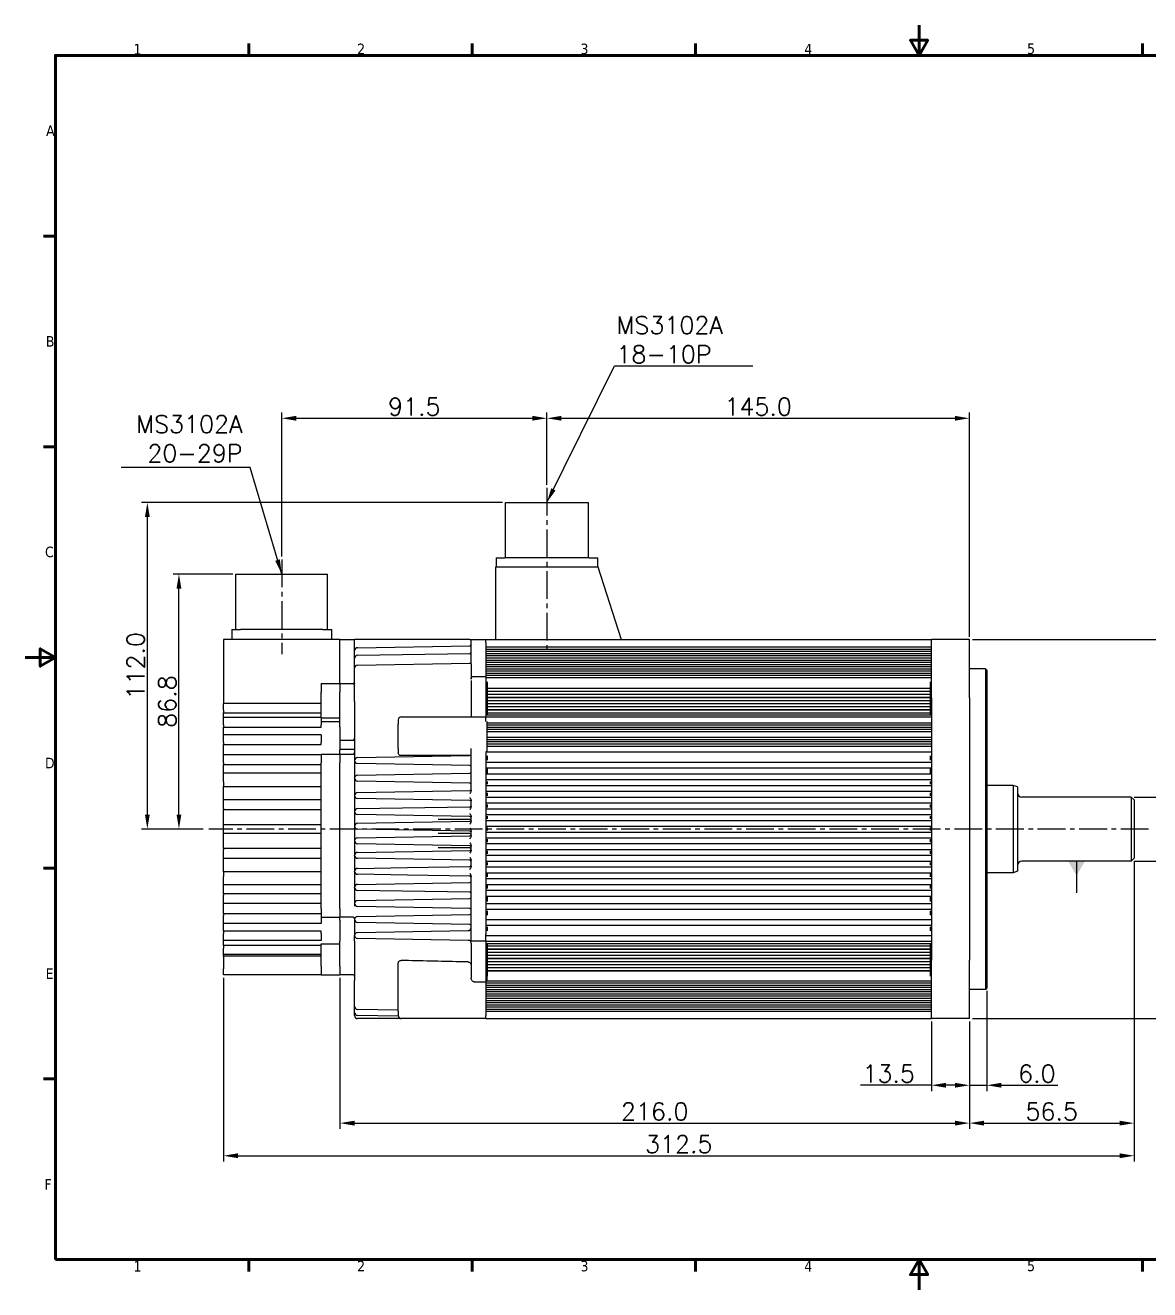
# Model space of a CAD drawing. Header units: millimetres. Extents: x -16 to 1365, y -96 to 425.
# Drawn here: x -16.4 to 369.4, y -8.6 to 425.2 of the extents above; entities that cross this region are included whole.
import ezdxf

# ---------------------------------------------------------------- set-up
doc = ezdxf.new("R2010")
doc.units = ezdxf.units.MM
doc.header["$LTSCALE"] = 0.5
doc.linetypes.add('CENTER2', pattern=[28.575, 19.05, -3.175, 3.175, -3.175])
doc.layers.add('경계(ISO)', color=7, linetype='Continuous', lineweight=70)
for name, color, linetype in [('문자', 2, 'Continuous'), ('외형선', 3, 'Continuous'), ('중심선', 1, 'CENTER2')]:
    doc.layers.add(name, color=color, linetype=linetype)
doc.styles.get("Standard").update_dxf_attribs({"font": 'romans.shx', "bigfont": 'whgtxt.shx'})
doc.styles.add('주 텍스트 (ISO)', font='')
doc.styles.get('주 텍스트 (ISO)').set_extended_font_data('Tahoma')
doc.dimstyles.get("Standard").update_dxf_attribs({"dimtxt": 0.18, "dimasz": 0.18, "dimexe": 0.18, "dimexo": 0.0625, "dimgap": 0.09, "dimtad": 0, "dimtih": 1, "dimtoh": 1, "dimdec": 4, "dimzin": 0, "dimdsep": 46, "dimtxsty": 'Standard', "dimcen": 0.09, "dimadec": 0, "dimazin": 0, "dimtfac": 1, "dimtdec": 4, "dimtofl": 0, "dimtmove": 0, "dimatfit": 3, "dimfxl": 1, "dimtolj": 1, "dimtzin": 0, "dimarcsym": 0})

# ---------------------------------------------------------------- blocks, each defined once
blk = doc.blocks.new('*D21')
at = {"color": 7, "lineweight": -2}
for p, q in [((54.82, 236.93), (34.3, 236.93)), ((36.3, 154.43), (36.3, 231.93)), ((44.57, 149.43), (34.3, 149.43))]:
    blk.add_line(p, q, dxfattribs=at)
at = {"color": 7}
for points in [[(35.47, 231.93), (37.13, 231.93), (36.3, 236.93)], [(35.47, 154.43), (37.13, 154.43), (36.3, 149.43)]]:
    blk.add_solid(points, dxfattribs=at)
at = {"layer": 'Defpoints', "color": 0}
for p in [(36.3, 236.93), (55.82, 236.93), (45.57, 149.43)]:
    blk.add_point(p, dxfattribs=at)
at = {"color": 7, "insert": (32.3, 193.18), "char_height": 6, "attachment_point": 5, "rotation": 90}
blk.add_mtext('\\A1;86.8', dxfattribs=at)
blk = doc.blocks.new('*D22')
at = {"color": 7, "lineweight": -2}
for p, q in [((147.32, 261.48), (23.46, 261.48)), ((25.46, 154.43), (25.46, 256.48)), ((44.57, 149.43), (23.46, 149.43))]:
    blk.add_line(p, q, dxfattribs=at)
at = {"color": 7}
for points in [[(24.63, 256.48), (26.29, 256.48), (25.46, 261.48)], [(24.63, 154.43), (26.29, 154.43), (25.46, 149.43)]]:
    blk.add_solid(points, dxfattribs=at)
at = {"layer": 'Defpoints', "color": 0}
for p in [(25.46, 261.48), (148.32, 261.48), (45.57, 149.43)]:
    blk.add_point(p, dxfattribs=at)
at = {"color": 7, "insert": (21.46, 205.45), "char_height": 6, "attachment_point": 5, "rotation": 90}
blk.add_mtext('\\A1;112.0', dxfattribs=at)
blk = doc.blocks.new('*D23')
at = {"layer": 'Defpoints', "color": 0}
for p in [(162.57, 290.36), (162.57, 266.48), (71.57, 241.93)]:
    blk.add_point(p, dxfattribs=at)
at = {"layer": '외형선', "color": 7, "lineweight": -2}
for p, q in [((71.57, 242.93), (71.57, 292.36)), ((162.57, 267.48), (162.57, 292.36)), ((76.57, 290.36), (157.57, 290.36))]:
    blk.add_line(p, q, dxfattribs=at)
at = {"layer": '외형선', "color": 7}
for points in [[(76.57, 291.19), (76.57, 289.53), (71.57, 290.36)], [(157.57, 291.19), (157.57, 289.53), (162.57, 290.36)]]:
    blk.add_solid(points, dxfattribs=at)
at = {"layer": '외형선', "color": 7, "insert": (117.07, 294.36), "char_height": 6, "attachment_point": 5}
blk.add_mtext('\\A1;91.5', dxfattribs=at)
blk = doc.blocks.new('*D24')
at = {"layer": 'Defpoints', "color": 0}
for p in [(307.57, 290.36), (162.57, 266.48), (307.57, 214.43)]:
    blk.add_point(p, dxfattribs=at)
at = {"layer": '외형선', "color": 7, "lineweight": -2}
for p, q in [((162.57, 267.48), (162.57, 292.36)), ((307.57, 215.43), (307.57, 292.36)), ((167.57, 290.36), (302.57, 290.36))]:
    blk.add_line(p, q, dxfattribs=at)
at = {"layer": '외형선', "color": 7}
for points in [[(167.57, 291.19), (167.57, 289.53), (162.57, 290.36)], [(302.57, 291.19), (302.57, 289.53), (307.57, 290.36)]]:
    blk.add_solid(points, dxfattribs=at)
at = {"layer": '외형선', "color": 7, "insert": (235.07, 294.36), "char_height": 6, "attachment_point": 5}
blk.add_mtext('\\A1;145.0', dxfattribs=at)
blk = doc.blocks.new('*D31')
at = {"layer": 'Defpoints', "color": 0}
for p in [(294.57, 84.43), (307.57, 84.43), (307.57, 61.55)]:
    blk.add_point(p, dxfattribs=at)
at = {"layer": '외형선', "color": 7, "lineweight": -2}
for p, q in [((294.57, 83.43), (294.57, 59.55)), ((307.57, 83.43), (307.57, 59.55)), ((294.57, 61.55), (270.14, 61.55)), ((302.57, 61.55), (299.57, 61.55))]:
    blk.add_line(p, q, dxfattribs=at)
at = {"layer": '외형선', "color": 7}
for points in [[(299.57, 62.39), (299.57, 60.72), (294.57, 61.55)], [(302.57, 62.39), (302.57, 60.72), (307.57, 61.55)]]:
    blk.add_solid(points, dxfattribs=at)
at = {"layer": '외형선', "color": 7, "insert": (279.86, 65.55), "char_height": 6, "attachment_point": 5}
blk.add_mtext('\\A1;13.5', dxfattribs=at)
blk = doc.blocks.new('*D32')
at = {"layer": 'Defpoints', "color": 0}
for p in [(313.57, 94.93), (307.57, 84.43), (307.57, 61.55)]:
    blk.add_point(p, dxfattribs=at)
at = {"layer": '외형선', "color": 7, "lineweight": -2}
for p, q in [((313.57, 93.93), (313.57, 59.55)), ((307.57, 83.43), (307.57, 59.55)), ((302.57, 61.55), (297.57, 61.55)), ((307.57, 61.55), (313.57, 61.55)), ((318.57, 61.55), (337.86, 61.55))]:
    blk.add_line(p, q, dxfattribs=at)
at = {"layer": '외형선', "color": 7}
for points in [[(302.57, 62.39), (302.57, 60.72), (307.57, 61.55)], [(318.57, 62.39), (318.57, 60.72), (313.57, 61.55)]]:
    blk.add_solid(points, dxfattribs=at)
at = {"layer": '외형선', "color": 7, "insert": (330.72, 65.55), "char_height": 6, "attachment_point": 5}
blk.add_mtext('\\A1;6.0', dxfattribs=at)
blk = doc.blocks.new('*D33')
at = {"layer": 'Defpoints', "color": 0}
for p in [(364.07, 139.43), (307.57, 84.43), (364.07, 48.56)]:
    blk.add_point(p, dxfattribs=at)
at = {"layer": '외형선', "color": 7, "lineweight": -2}
for p, q in [((364.07, 138.43), (364.07, 46.56)), ((307.57, 83.43), (307.57, 46.56)), ((312.57, 48.56), (359.07, 48.56))]:
    blk.add_line(p, q, dxfattribs=at)
at = {"layer": '외형선', "color": 7}
for points in [[(312.57, 49.39), (312.57, 47.72), (307.57, 48.56)], [(359.07, 49.39), (359.07, 47.72), (364.07, 48.56)]]:
    blk.add_solid(points, dxfattribs=at)
at = {"layer": '외형선', "color": 7, "insert": (335.82, 52.56), "char_height": 6, "attachment_point": 5}
blk.add_mtext('\\A1;56.5', dxfattribs=at)
blk = doc.blocks.new('*D34')
at = {"layer": 'Defpoints', "color": 0}
for p in [(363.07, 160.43), (383.23, 160.43), (363.07, 138.43)]:
    blk.add_point(p, dxfattribs=at)
at = {"layer": '외형선', "color": 7, "lineweight": -2}
for p, q in [((364.07, 160.43), (385.23, 160.43)), ((383.23, 155.43), (383.23, 143.43)), ((364.07, 138.43), (385.23, 138.43)), ((383.23, 138.43), (383.23, 89.06))]:
    blk.add_line(p, q, dxfattribs=at)
at = {"layer": '외형선', "color": 7}
for points in [[(382.4, 155.43), (384.07, 155.43), (383.23, 160.43)], [(382.4, 143.43), (384.07, 143.43), (383.23, 138.43)]]:
    blk.add_solid(points, dxfattribs=at)
at = {"layer": '외형선', "color": 7, "insert": (377.33, 111.24), "char_height": 6, "attachment_point": 5, "rotation": 90}
blk.add_mtext('\\A1;%%C22.0{\\H0.7x;\\S 0^ -0.02;}', dxfattribs=at)
blk = doc.blocks.new('*D35')
at = {"layer": 'Defpoints', "color": 0}
for p in [(307.57, 214.43), (395.85, 214.43), (307.57, 84.43)]:
    blk.add_point(p, dxfattribs=at)
at = {"layer": '외형선', "color": 7, "lineweight": -2}
for p, q in [((308.57, 214.43), (397.85, 214.43)), ((395.85, 89.43), (395.85, 209.43)), ((308.57, 84.43), (397.85, 84.43))]:
    blk.add_line(p, q, dxfattribs=at)
at = {"layer": '외형선', "color": 7}
for points in [[(395.01, 209.43), (396.68, 209.43), (395.85, 214.43)], [(395.01, 89.43), (396.68, 89.43), (395.85, 84.43)]]:
    blk.add_solid(points, dxfattribs=at)
at = {"layer": '외형선', "color": 7, "insert": (389.95, 149.43), "char_height": 6, "attachment_point": 5, "rotation": 90}
blk.add_mtext('\\A1;%%C130.0{\\H0.7x;\\S 0^ -0.03;}', dxfattribs=at)
blk = doc.blocks.new('*D37')
at = {"layer": 'Defpoints', "color": 0}
for p in [(91.57, 99.43), (307.57, 84.43), (307.57, 48.56)]:
    blk.add_point(p, dxfattribs=at)
at = {"layer": '외형선', "color": 7, "lineweight": -2}
for p, q in [((91.57, 98.43), (91.57, 46.56)), ((307.57, 83.43), (307.57, 46.56)), ((96.57, 48.56), (302.57, 48.56))]:
    blk.add_line(p, q, dxfattribs=at)
at = {"layer": '외형선', "color": 7}
for points in [[(96.57, 49.39), (96.57, 47.72), (91.57, 48.56)], [(302.57, 49.39), (302.57, 47.72), (307.57, 48.56)]]:
    blk.add_solid(points, dxfattribs=at)
at = {"layer": '외형선', "color": 7, "insert": (199.57, 52.56), "char_height": 6, "attachment_point": 5}
blk.add_mtext('\\A1;216.0', dxfattribs=at)
blk = doc.blocks.new('*D38')
at = {"layer": 'Defpoints', "color": 0}
for p in [(364.07, 139.43), (51.57, 99.43), (364.07, 37.37)]:
    blk.add_point(p, dxfattribs=at)
at = {"layer": '외형선', "color": 7, "lineweight": -2}
for p, q in [((364.07, 138.43), (364.07, 35.37)), ((51.57, 98.43), (51.57, 35.37)), ((56.57, 37.37), (359.07, 37.37))]:
    blk.add_line(p, q, dxfattribs=at)
at = {"layer": '외형선', "color": 7}
for points in [[(56.57, 38.21), (56.57, 36.54), (51.57, 37.37)], [(359.07, 38.21), (359.07, 36.54), (364.07, 37.37)]]:
    blk.add_solid(points, dxfattribs=at)
at = {"layer": '외형선', "color": 7, "insert": (207.82, 41.37), "char_height": 6, "attachment_point": 5}
blk.add_mtext('\\A1;312.5', dxfattribs=at)
blk = doc.blocks.new('경계 Default Border')
at = {"layer": '경계(ISO)'}
for p, q in [((74.25, 410), (74.25, 413.9)), ((148.5, 410), (148.5, 413.9)), ((222.75, 410), (222.75, 413.9)), ((371.25, 410), (371.25, 413.9)), ((10, 350), (6.1, 350)), ((10, 280), (6.1, 280)), ((10, 140), (6.1, 140)), ((10, 70), (6.1, 70)), ((74.25, 10), (74.25, 6.1)), ((148.5, 10), (148.5, 6.1)), ((222.75, 10), (222.75, 6.1)), ((371.25, 10), (371.25, 6.1))]:
    blk.add_line(p, q, dxfattribs=at)
at = {"layer": '경계(ISO)', "flags": 128}
for points in [[(297, 420), (297, 410), (294.11, 415), (299.89, 415), (297, 410)], [(10, 10), (10, 410), (584, 410), (584, 10), (10, 10)], [(0, 210), (10, 210), (5, 212.89), (5, 207.11), (10, 210)], [(297, 0), (297, 10), (294.11, 5), (299.89, 5), (297, 10)]]:
    blk.add_lwpolyline(points, dxfattribs=at)
at = {"layer": '경계(ISO)', "char_height": 3.5, "attachment_point": 7, "style": '주 텍스트 (ISO)'}
for s, insert in [('1', (35.98, 410.32)), ('2', (110.29, 410.4)), ('3', (184.51, 410.33)), ('4', (258.85, 410.33)), ('5', (332.9, 410.4)), ('A', (6.94, 383.25)), ('B', (6.85, 313.25)), ('C', (6.57, 243.25)), ('D', (6.56, 173.19)), ('E', (6.78, 103.25)), ('F', (6.36, 33.25)), ('1', (35.98, 6.02)), ('2', (110.29, 6.1)), ('3', (184.51, 6.03)), ('4', (258.85, 6.03)), ('5', (332.9, 6.1))]:
    blk.add_mtext(s, dxfattribs=dict(at, insert=insert))

msp = doc.modelspace()

# ---------------------------------------------------------------- linework, layer by layer
at = {"layer": '외형선', "color": 7}
for p, q in [((148.32, 261.48), (176.82, 261.48)), ((148.32, 242.43), (148.32, 261.48)), ((176.82, 242.43), (176.82, 261.48)), ((145.07, 214.43), (145.07, 239.43)), ((145.07, 239.43), (180.07, 239.43)), ((145.11, 242.43), (148.11, 242.43)), ((145.11, 242.43), (145.11, 239.43)), ((177.04, 242.43), (148.11, 242.43)), ((177.04, 242.43), (180.04, 242.43)), ((180.04, 239.43), (180.04, 242.43)), ((180.07, 239.43), (188.07, 214.43)), ((55.82, 236.93), (87.32, 236.93)), ((55.82, 217.93), (55.82, 236.93)), ((87.32, 217.93), (87.32, 236.93)), ((54.42, 217.93), (57.42, 217.93)), ((54.42, 217.93), (54.42, 214.43)), ((85.72, 217.93), (57.42, 217.93)), ((85.72, 217.93), (88.72, 217.93)), ((88.72, 214.43), (88.72, 217.93)), ((91.57, 214.43), (51.57, 214.43)), ((51.57, 214.43), (51.57, 192.47)), ((91.57, 202.43), (91.57, 214.43)), ((91.57, 214.43), (96.57, 214.43)), ((91.57, 202.43), (91.57, 214.43)), ((136.08, 214.43), (96.57, 214.43)), ((96.57, 210.65), (96.57, 214.43)), ((136.08, 214.43), (136.57, 214.43)), ((136.57, 214.43), (141.57, 214.43)), ((136.57, 211.93), (136.57, 214.43)), ((141.57, 213.43), (141.57, 214.43)), ((141.57, 214.43), (294.57, 214.43)), ((141.57, 213.43), (141.57, 211.93)), ((294.57, 194.43), (294.57, 214.43)), ((307.57, 214.43), (294.57, 214.43)), ((307.57, 194.43), (307.57, 214.43)), ((96.57, 208.04), (96.57, 210.65)), ((97.56, 211.65), (136.08, 212.33)), ((97.56, 209.04), (136.08, 209.72)), ((136.57, 206.08), (136.57, 211.93)), ((141.57, 211.93), (141.57, 211.18)), ((141.57, 211.93), (294.57, 211.93)), ((141.57, 211.18), (141.57, 210.43)), ((141.57, 211.18), (294.57, 211.18)), ((141.57, 210.43), (141.57, 209.68)), ((141.57, 210.43), (294.57, 210.43)), ((141.57, 209.68), (141.57, 208.93)), ((141.57, 209.68), (294.57, 209.68)), ((141.57, 208.93), (141.57, 208.18)), ((141.57, 208.93), (294.57, 208.93)), ((96.57, 204.68), (96.57, 208.04)), ((96.57, 193.22), (96.57, 204.68)), ((97.56, 205.68), (136.08, 206.35)), ((136.54, 205.35), (136.54, 200.84)), ((141.57, 208.18), (141.57, 207.43)), ((141.57, 208.18), (294.57, 208.18)), ((141.57, 207.43), (141.57, 206.68)), ((141.57, 207.43), (294.57, 207.43)), ((141.57, 206.68), (141.57, 205.93)), ((141.57, 206.68), (294.57, 206.68)), ((141.57, 205.93), (141.57, 205.18)), ((141.57, 205.93), (294.57, 205.93)), ((141.57, 205.18), (141.57, 204.43)), ((141.57, 205.18), (294.57, 205.18)), ((141.57, 204.43), (141.57, 203.68)), ((141.57, 204.43), (294.57, 204.43)), ((313.07, 204.43), (307.57, 204.43)), ((313.07, 204.43), (313.07, 94.43)), ((313.57, 203.93), (313.07, 204.43)), ((313.57, 203.93), (313.57, 94.93)), ((91.57, 199.43), (91.57, 202.43)), ((136.57, 200.41), (136.57, 187.93)), ((137.35, 201.8), (141.57, 201.8)), ((141.57, 203.68), (141.57, 202.93)), ((141.57, 203.68), (294.57, 203.68)), ((141.57, 202.93), (141.57, 202.18)), ((141.57, 202.93), (294.57, 202.93)), ((141.57, 202.18), (141.57, 201.65)), ((141.57, 202.18), (294.57, 202.18)), ((141.57, 201.65), (141.57, 188.63)), ((141.57, 201.43), (294.57, 201.43)), ((142.07, 199.92), (142.07, 190.37)), ((294.07, 199.92), (294.07, 190.37)), ((85.07, 199.43), (85.07, 196.43)), ((85.07, 199.43), (91.57, 199.43)), ((85.07, 187.68), (85.07, 196.43)), ((91.57, 199.43), (91.57, 196.43)), ((91.57, 199.43), (96.1, 199.43)), ((91.57, 199.43), (91.57, 196.43)), ((91.57, 187.56), (91.57, 196.43)), ((91.57, 186.77), (91.57, 196.43)), ((142.07, 197.83), (294.07, 197.83)), ((142.07, 197.79), (294.07, 197.79)), ((142.07, 196.77), (294.07, 196.77)), ((142.07, 196.73), (294.07, 196.73)), ((142.07, 195.71), (294.07, 195.71)), ((142.07, 195.67), (294.07, 195.67)), ((51.57, 190.22), (51.57, 192.47)), ((85.07, 192.47), (51.57, 192.47)), ((96.57, 193.22), (96.57, 172.94)), ((142.07, 194.64), (294.07, 194.64)), ((142.07, 194.61), (294.07, 194.61)), ((142.07, 193.58), (294.07, 193.58)), ((142.07, 193.55), (294.07, 193.55)), ((142.07, 192.52), (294.07, 192.52)), ((142.07, 192.49), (294.07, 192.49)), ((142.07, 191.46), (294.07, 191.46)), ((142.07, 191.43), (294.07, 191.43)), ((294.57, 194.43), (294.57, 104.43)), ((307.57, 194.43), (307.57, 104.43)), ((51.57, 190.22), (51.57, 189.36)), ((51.57, 187.68), (51.57, 189.36)), ((51.57, 189.36), (85.07, 189.36)), ((51.57, 185.21), (51.57, 187.68)), ((85.07, 187.68), (51.57, 187.68)), ((85.07, 187.68), (85.07, 185.21)), ((85.07, 187.56), (91.57, 187.56)), ((91.57, 184.53), (91.57, 186.77)), ((111.57, 186.93), (111.57, 185.43)), ((112.57, 187.93), (141.57, 187.93)), ((141.57, 190.37), (294.57, 190.37)), ((141.57, 188.63), (141.57, 187.93)), ((141.57, 188.63), (294.57, 188.63)), ((141.57, 186.36), (141.57, 187.93)), ((141.57, 187.93), (294.57, 187.93)), ((142.07, 190.4), (294.07, 190.4)), ((142.07, 190.35), (142.07, 188.63)), ((142.07, 189.34), (294.07, 189.34)), ((294.07, 190.35), (294.07, 188.63)), ((51.57, 185.21), (51.57, 184.45)), ((51.57, 184.45), (85.07, 184.45)), ((51.57, 181.76), (51.57, 184.45)), ((85.07, 186.38), (91.57, 186.38)), ((85.07, 184.45), (85.07, 185.21)), ((91.57, 184.53), (91.57, 176.45)), ((91.57, 184.53), (91.57, 179.91)), ((111.57, 177.12), (111.57, 185.43)), ((142.07, 185.43), (142.07, 186.36)), ((142.07, 185.93), (294.57, 185.93)), ((142.07, 175.93), (142.07, 185.43)), ((142.07, 185.18), (294.57, 185.18)), ((142.07, 184.43), (294.57, 184.43)), ((142.07, 183.68), (294.57, 183.68)), ((142.07, 182.93), (294.57, 182.93)), ((51.57, 179.12), (51.57, 181.76)), ((85.07, 181.76), (51.57, 181.76)), ((51.57, 179.12), (51.57, 178.47)), ((51.57, 178.47), (85.07, 178.47)), ((51.57, 174.91), (51.57, 178.47)), ((85.07, 181.76), (85.07, 179.12)), ((85.07, 178.47), (85.07, 179.12)), ((91.57, 179.91), (96.07, 179.91)), ((142.07, 180.93), (294.57, 180.93)), ((142.07, 180.18), (294.57, 180.18)), ((142.07, 179.43), (294.57, 179.43)), ((142.07, 178.68), (294.57, 178.68)), ((142.07, 177.93), (294.57, 177.93)), ((51.57, 172.12), (51.57, 174.91)), ((85.07, 174.91), (51.57, 174.91)), ((85.07, 175.18), (85.07, 172.18)), ((85.07, 175.18), (91.57, 175.18)), ((96.07, 176.77), (91.57, 176.77)), ((91.57, 176.77), (91.57, 176.45)), ((91.57, 175.18), (91.57, 176.45)), ((91.57, 175.18), (91.57, 172.18)), ((91.57, 175.18), (96.07, 175.18)), ((91.57, 175.18), (91.57, 172.18)), ((97.56, 173.94), (136.06, 174.62)), ((111.57, 177.12), (111.57, 175.62)), ((111.57, 175.62), (111.57, 175.62)), ((136.57, 168.09), (136.57, 177.12)), ((141.57, 175.93), (141.57, 113.43)), ((142.07, 175.93), (141.57, 175.93)), ((142.07, 175.93), (294.57, 175.93)), ((142.07, 174.53), (142.07, 173.06)), ((294.07, 174.53), (294.07, 173.06)), ((51.57, 172.12), (51.57, 171.62)), ((51.57, 168.58), (51.57, 171.62)), ((51.57, 171.62), (85.07, 171.62)), ((85.07, 167.08), (85.07, 172.18)), ((91.57, 122.18), (91.57, 172.18)), ((91.57, 122.18), (91.57, 172.18)), ((96.57, 172.91), (96.57, 172.94)), ((96.57, 172.91), (96.57, 166.94)), ((136.08, 171.24), (97.56, 171.91)), ((141.57, 172.43), (294.57, 172.43)), ((141.57, 170.43), (294.57, 170.43)), ((142.07, 170.43), (142.07, 168.43)), ((294.07, 170.43), (294.07, 168.43)), ((51.57, 165.67), (51.57, 168.58)), ((85.07, 168.58), (51.57, 168.58)), ((51.57, 165.67), (51.57, 164.08)), ((85.07, 157.98), (85.07, 167.08)), ((96.57, 166.91), (96.57, 166.94)), ((96.57, 166.91), (96.57, 160.94)), ((97.56, 167.94), (136.08, 168.62)), ((136.08, 165.24), (97.56, 165.91)), ((136.57, 167.62), (136.57, 168.09)), ((136.57, 166.24), (136.57, 167.62)), ((136.57, 165.76), (136.57, 166.24)), ((136.57, 162.73), (136.57, 165.76)), ((141.57, 168.43), (294.57, 168.43)), ((141.57, 166.43), (294.57, 166.43)), ((142.07, 165.8), (142.07, 164.81)), ((294.07, 165.8), (294.07, 164.81)), ((51.57, 159.48), (51.57, 164.08)), ((51.57, 164.08), (85.07, 164.08)), ((96.57, 160.91), (96.57, 160.94)), ((96.57, 160.91), (96.57, 155.44)), ((97.56, 161.94), (136.08, 162.62)), ((141.57, 164.43), (294.57, 164.43)), ((141.57, 162.43), (294.57, 162.43)), ((142.07, 161.83), (142.07, 160.84)), ((294.07, 161.83), (294.07, 160.84)), ((322.57, 164.38), (313.57, 164.38)), ((322.57, 164.38), (322.57, 134.48)), ((324.07, 163.88), (322.57, 164.38)), ((324.07, 163.88), (324.07, 134.98)), ((51.57, 156.5), (51.57, 159.48)), ((85.07, 159.48), (51.57, 159.48)), ((51.57, 156.5), (51.57, 156.11)), ((85.07, 149.43), (85.07, 157.98)), ((136.08, 159.24), (97.56, 159.91)), ((97.56, 156.44), (136.08, 157.12)), ((136.57, 157.23), (136.57, 159.12)), ((141.57, 160.43), (294.57, 160.43)), ((141.57, 158.43), (294.57, 158.43)), ((141.57, 156.43), (294.57, 156.43)), ((142.07, 157.86), (142.07, 156.87)), ((294.07, 157.86), (294.07, 156.87)), ((363.07, 160.43), (325.57, 160.43)), ((363.07, 160.43), (363.07, 138.43)), ((364.07, 159.43), (363.07, 160.43)), ((364.07, 159.43), (364.07, 139.43)), ((51.57, 150.93), (51.57, 156.11)), ((51.57, 156.11), (85.07, 156.11)), ((96.57, 155.41), (96.57, 155.44)), ((96.57, 155.41), (96.57, 150.44)), ((136.08, 153.74), (97.56, 154.41)), ((97.56, 151.44), (136.08, 152.12)), ((136.57, 152.23), (136.57, 153.62)), ((141.57, 154.43), (294.57, 154.43)), ((141.57, 152.43), (294.57, 152.43)), ((142.07, 153.89), (142.07, 152.9)), ((294.07, 153.89), (294.07, 152.9)), ((85.07, 150.93), (51.57, 150.93)), ((51.57, 147.93), (51.57, 150.93)), ((51.57, 142.75), (51.57, 147.93)), ((85.07, 147.93), (51.57, 147.93)), ((85.07, 140.88), (85.07, 149.43)), ((96.57, 150.41), (96.57, 150.44)), ((96.57, 150.41), (96.57, 145.44)), ((136.08, 148.74), (97.56, 149.41)), ((136.57, 147.23), (136.57, 148.62)), ((141.57, 150.43), (294.57, 150.43)), ((141.57, 148.43), (294.57, 148.43)), ((142.07, 149.92), (142.07, 148.93)), ((294.07, 149.92), (294.07, 148.93)), ((96.57, 145.41), (96.57, 145.44)), ((96.57, 145.41), (96.57, 140.44)), ((97.56, 146.44), (136.08, 147.12)), ((136.08, 143.74), (97.56, 144.41)), ((136.57, 142.23), (136.57, 143.62)), ((141.57, 146.43), (294.57, 146.43)), ((141.57, 144.43), (294.57, 144.43)), ((142.07, 145.95), (142.07, 144.96)), ((294.07, 145.95), (294.07, 144.96)), ((85.07, 142.75), (51.57, 142.75)), ((51.57, 142.75), (51.57, 142.35)), ((51.57, 139.38), (51.57, 142.35)), ((51.57, 134.77), (51.57, 139.38)), ((85.07, 139.38), (51.57, 139.38)), ((85.07, 131.77), (85.07, 140.88)), ((96.57, 140.41), (96.57, 140.44)), ((96.57, 140.41), (96.57, 134.94)), ((97.56, 141.44), (136.08, 142.12)), ((136.08, 138.74), (97.56, 139.41)), ((141.57, 142.43), (294.57, 142.43)), ((141.57, 140.43), (294.57, 140.43)), ((142.07, 141.99), (142.07, 140.99)), ((294.07, 141.99), (294.07, 140.99)), ((364.07, 139.43), (363.07, 138.43)), ((85.07, 134.77), (51.57, 134.77)), ((51.57, 134.77), (51.57, 133.18)), ((96.57, 134.91), (96.57, 134.94)), ((96.57, 134.91), (96.57, 129.45)), ((97.56, 135.94), (114.75, 136.24)), ((114.75, 136.24), (136.08, 136.62)), ((136.57, 136.73), (136.57, 138.62)), ((141.57, 138.43), (294.57, 138.43)), ((141.57, 136.43), (294.57, 136.43)), ((142.07, 138.02), (142.07, 137.02)), ((294.07, 138.02), (294.07, 137.02)), ((322.57, 134.48), (313.57, 134.48)), ((324.07, 134.98), (322.57, 134.48)), ((363.07, 138.43), (325.57, 138.43)), ((51.57, 130.27), (51.57, 133.18)), ((51.57, 127.24), (51.57, 130.27)), ((85.07, 130.27), (51.57, 130.27)), ((85.07, 122.18), (85.07, 131.77)), ((114.75, 133.61), (97.56, 133.91)), ((97.56, 130.45), (136.08, 131.12)), ((136.08, 133.24), (114.75, 133.61)), ((136.57, 113.43), (136.57, 133.12)), ((141.57, 134.43), (294.57, 134.43)), ((141.57, 132.43), (294.57, 132.43)), ((141.57, 130.43), (294.57, 130.43)), ((142.07, 134.05), (142.07, 133.06)), ((294.07, 134.05), (294.07, 133.06)), ((85.07, 127.24), (51.57, 127.24)), ((51.57, 127.24), (51.57, 126.74)), ((51.57, 123.94), (51.57, 126.74)), ((96.57, 129.41), (96.57, 129.45)), ((96.57, 129.41), (96.57, 123.95)), ((136.08, 127.74), (97.56, 128.41)), ((141.57, 128.43), (294.57, 128.43)), ((141.57, 126.43), (294.57, 126.43)), ((142.07, 130.08), (142.07, 129.09)), ((142.07, 126.11), (142.07, 124.62)), ((294.07, 130.08), (294.07, 129.09)), ((294.07, 126.11), (294.07, 124.62)), ((51.57, 120.38), (51.57, 123.94)), ((85.07, 123.94), (51.57, 123.94)), ((85.07, 122.18), (85.07, 119.18)), ((91.57, 122.18), (91.57, 119.18)), ((91.57, 122.18), (91.57, 119.18)), ((96.57, 123.91), (96.57, 123.95)), ((96.57, 123.91), (96.57, 122.95)), ((97.56, 124.95), (136.08, 125.62)), ((136.08, 122.24), (97.56, 122.91)), ((141.57, 123.93), (294.57, 123.93)), ((141.57, 121.93), (294.57, 121.93)), ((85.07, 120.38), (51.57, 120.38)), ((51.57, 120.38), (51.57, 119.74)), ((51.57, 117.09), (51.57, 119.74)), ((85.07, 119.18), (85.07, 117.09)), ((85.07, 119.18), (91.57, 119.18)), ((96.07, 119.18), (91.57, 119.18)), ((91.57, 118.17), (91.57, 119.18)), ((91.57, 118.17), (91.57, 110.97)), ((91.57, 118.17), (91.57, 110.97)), ((96.57, 118.87), (96.57, 118.45)), ((96.57, 118.41), (96.57, 118.45)), ((96.57, 118.41), (96.57, 112.95)), ((97.56, 119.45), (136.08, 120.12)), ((136.08, 116.74), (97.56, 117.41)), ((141.57, 118.43), (294.57, 118.43)), ((142.07, 121.37), (142.07, 119.89)), ((294.07, 121.37), (294.07, 119.89)), ((51.57, 114.41), (51.57, 117.09)), ((85.07, 117.09), (51.57, 117.09)), ((85.07, 114.41), (51.57, 114.41)), ((51.57, 114.41), (51.57, 113.64)), ((51.57, 111.18), (51.57, 113.64)), ((85.07, 113.64), (85.07, 114.41)), ((85.07, 113.64), (85.07, 111.18)), ((96.57, 112.91), (96.57, 112.95)), ((97.56, 113.95), (135.59, 114.61)), ((136.57, 110.93), (136.57, 113.43)), ((141.57, 116.43), (294.57, 116.43)), ((141.57, 112.5), (141.57, 113.43)), ((141.57, 112.93), (294.57, 112.93)), ((142.07, 115.95), (142.07, 114.48)), ((294.07, 115.95), (294.07, 114.48)), ((51.57, 109.49), (51.57, 111.18)), ((85.07, 111.18), (51.57, 111.18)), ((85.07, 109.49), (51.57, 109.49)), ((51.57, 109.49), (51.57, 108.63)), ((51.57, 106.38), (51.57, 108.63)), ((85.07, 110.11), (91.57, 110.11)), ((85.07, 102.43), (85.07, 110.11)), ((91.57, 108.52), (91.57, 110.97)), ((91.57, 102.43), (91.57, 108.52)), ((91.57, 102.43), (91.57, 108.52)), ((96.57, 110.95), (96.57, 97.48)), ((135.59, 111.25), (97.56, 111.91)), ((141.57, 110.93), (136.57, 110.93)), ((136.57, 110.25), (136.57, 98.3)), ((141.57, 110.93), (141.57, 112.5)), ((141.57, 110.93), (141.57, 110.23)), ((141.57, 110.93), (294.57, 110.93)), ((141.57, 110.23), (294.57, 110.23)), ((141.57, 110.23), (141.57, 97.21)), ((142.07, 110.23), (142.07, 100.89)), ((142.07, 109.33), (294.07, 109.33)), ((294.07, 110.23), (294.07, 100.89)), ((51.57, 105.8), (51.57, 106.38)), ((85.07, 106.38), (51.57, 106.38)), ((85.07, 105.8), (51.57, 105.8)), ((51.57, 105.8), (51.57, 101.44)), ((142.07, 108.3), (294.07, 108.3)), ((142.07, 108.27), (294.07, 108.27)), ((142.07, 107.24), (294.07, 107.24)), ((142.07, 107.21), (294.07, 107.21)), ((142.07, 106.18), (294.07, 106.18)), ((142.07, 106.14), (294.07, 106.14)), ((142.07, 105.12), (294.07, 105.12)), ((142.07, 105.08), (294.07, 105.08)), ((294.57, 84.43), (294.57, 104.43)), ((307.57, 84.43), (307.57, 104.43)), ((51.57, 99.43), (51.57, 101.44)), ((85.07, 102.43), (85.07, 99.43)), ((91.57, 102.43), (91.57, 99.43)), ((91.57, 102.43), (91.57, 99.43)), ((111.57, 86.93), (111.57, 103.56)), ((141.57, 100.88), (294.57, 100.88)), ((142.07, 104.06), (294.07, 104.06)), ((142.07, 104.02), (294.07, 104.02)), ((142.07, 103), (294.07, 103)), ((142.07, 102.96), (294.07, 102.96)), ((142.07, 101.94), (294.07, 101.94)), ((142.07, 101.9), (294.07, 101.9)), ((142.07, 100.88), (142.07, 98.93)), ((142.07, 100.84), (294.07, 100.84)), ((294.07, 100.88), (294.07, 98.93)), ((85.07, 99.43), (51.57, 99.43)), ((85.07, 99.43), (91.57, 99.43)), ((96.07, 99.43), (91.57, 99.43)), ((96.57, 88.57), (96.57, 97.48)), ((137.57, 97.06), (141.57, 97.06)), ((142.07, 98.93), (141.57, 98.93)), ((141.57, 97.43), (294.57, 97.43)), ((141.57, 97.21), (141.57, 96.68)), ((141.57, 96.68), (141.57, 95.93)), ((141.57, 96.68), (294.57, 96.68)), ((141.57, 95.93), (141.57, 95.18)), ((141.57, 95.93), (294.57, 95.93)), ((142.07, 97.43), (142.07, 98.93)), ((141.57, 95.18), (141.57, 94.43)), ((141.57, 95.18), (294.57, 95.18)), ((141.57, 94.43), (141.57, 93.68)), ((141.57, 94.43), (294.57, 94.43)), ((141.57, 93.68), (141.57, 92.93)), ((141.57, 93.68), (294.57, 93.68)), ((141.57, 92.93), (141.57, 92.18)), ((141.57, 92.93), (294.57, 92.93)), ((141.57, 92.18), (141.57, 91.43)), ((141.57, 92.18), (294.57, 92.18)), ((141.57, 91.43), (141.57, 90.68)), ((141.57, 91.43), (294.57, 91.43)), ((313.07, 94.43), (307.57, 94.43)), ((313.57, 94.93), (313.07, 94.43)), ((96.57, 86.52), (96.57, 88.57)), ((111.57, 87.33), (97.56, 87.57)), ((111.57, 86.93), (111.57, 85.43)), ((141.57, 90.68), (141.57, 89.93)), ((141.57, 90.68), (294.57, 90.68)), ((141.57, 89.93), (141.57, 89.18)), ((141.57, 89.93), (294.57, 89.93)), ((141.57, 89.18), (141.57, 88.43)), ((141.57, 89.18), (294.57, 89.18)), ((141.57, 88.43), (141.57, 87.68)), ((141.57, 88.43), (294.57, 88.43)), ((141.57, 87.68), (141.57, 86.93)), ((141.57, 87.68), (294.57, 87.68)), ((141.57, 86.93), (141.57, 85.43)), ((141.57, 86.93), (294.57, 86.93)), ((96.57, 85.43), (96.57, 86.52)), ((111.58, 85.28), (97.56, 85.52)), ((112.57, 84.43), (97.57, 84.43)), ((141.57, 84.43), (112.57, 84.43)), ((141.57, 84.43), (141.57, 85.43)), ((141.57, 84.43), (294.57, 84.43)), ((307.57, 84.43), (294.57, 84.43))]:
    msp.add_line(p, q, dxfattribs=at)
for centre, radius, start, end in [((136.07, 212.83), 0.5, 271, 0), ((97.57, 210.65), 1, 91, 180), ((97.57, 208.04), 1, 91, 180), ((136.07, 210.22), 0.5, 271, 0), ((97.57, 204.68), 1, 91, 180), ((136.07, 206.85), 0.5, 271, 0), ((96.07, 199.93), 0.5, 270, 0), ((112.57, 186.93), 1, 90, 180), ((96.07, 175.68), 0.5, 270, 0), ((97.57, 172.94), 1, 91, 180), ((97.57, 172.91), 1, 180, 269), ((136.07, 170.74), 0.5, 0, 89), ((97.57, 166.94), 1, 91, 180), ((97.57, 166.91), 1, 180, 269), ((136.07, 169.12), 0.5, 271, 0), ((136.07, 164.74), 0.5, 0, 89), ((97.57, 160.94), 1, 91, 180), ((97.57, 160.91), 1, 180, 269), ((136.07, 163.12), 0.5, 271, 0), ((325.57, 161.93), 1.5, 180, 270), ((97.57, 155.44), 1, 91, 180), ((136.07, 158.74), 0.5, 0, 89), ((136.07, 157.62), 0.5, 271, 0), ((97.57, 155.41), 1, 180, 269), ((136.07, 153.24), 0.5, 0, 89), ((136.07, 152.62), 0.5, 271, 0), ((97.57, 150.44), 1, 91, 180), ((97.57, 150.41), 1, 180, 269), ((136.07, 148.24), 0.5, 0, 89), ((136.07, 147.62), 0.5, 271, 0), ((97.57, 145.44), 1, 91, 180), ((97.57, 145.41), 1, 180, 269), ((136.07, 143.24), 0.5, 0, 89), ((97.57, 140.44), 1, 91, 180), ((97.57, 140.41), 1, 180, 269), ((136.07, 142.62), 0.5, 271, 0), ((97.57, 134.94), 1, 91, 180), ((97.57, 134.91), 1, 180, 269), ((136.07, 138.24), 0.5, 0, 89), ((136.07, 137.12), 0.5, 271, 0), ((325.57, 136.93), 1.5, 90, 180), ((97.57, 129.45), 1, 91, 180), ((136.07, 132.74), 0.5, 0, 89), ((136.07, 131.62), 0.5, 271, 0), ((97.57, 129.41), 1, 180, 269), ((136.07, 127.24), 0.5, 0, 89), ((136.07, 126.12), 0.5, 271, 0), ((97.57, 123.95), 1, 91, 180), ((97.57, 123.91), 1, 180, 269), ((136.07, 121.74), 0.5, 0, 89), ((96.07, 118.68), 0.5, 0, 90), ((97.57, 118.45), 1, 91, 180), ((97.57, 118.41), 1, 180, 269), ((136.07, 120.62), 0.5, 271, 0), ((97.57, 112.95), 1, 91, 180), ((97.57, 112.91), 1, 180, 269), ((135.57, 115.61), 1, 271, 0), ((136.07, 116.24), 0.5, 0, 89), ((135.57, 110.25), 1, 42.7013, 89), ((96.07, 98.93), 0.5, 0, 90), ((97.57, 88.57), 1, 180, 269), ((97.57, 86.52), 1, 180, 269), ((97.57, 85.43), 1, 180, 270), ((112.57, 85.43), 1, 180, 270)]:
    msp.add_arc(centre, radius, start, end, dxfattribs=at)
for centre, major_axis, ratio, start_param, end_param in [((193.37, 174.62), (-57.3, 0), 0.00001, 6.258434, 6.283128), ((69.02, 360.71), (-3221.59, 3.59), 0.064504, 1.588318, 1.591688), ((128.79, 142.96), (-50.9, 0.01), 0.001401, 4.568569, 4.782401)]:
    msp.add_ellipse(centre, major_axis=major_axis, ratio=ratio, start_param=start_param, end_param=end_param, dxfattribs=at)
for points, knots in [([(136.57, 206.08), (136.57, 205.96), (136.56, 205.84), (136.55, 205.64), (136.54, 205.58), (136.54, 205.46), (136.54, 205.4), (136.54, 205.35)], [-0.07280144, -0.07280144, -0.07280144, -0.07280144, -0.03709602, -0.03709602, -0.01648205, -0.01648205, 0, 0, 0, 0]), ([(136.54, 200.84), (136.54, 200.91), (136.54, 200.99), (136.56, 201.12), (136.57, 201.18), (136.6, 201.3), (136.63, 201.36), (136.7, 201.49), (136.74, 201.55), (136.86, 201.66), (136.94, 201.7), (137.12, 201.78), (137.24, 201.8), (137.35, 201.8)], [-0.1444052, -0.1444052, -0.1444052, -0.1444052, -0.1212872, -0.1212872, -0.1042349, -0.1042349, -0.0835256, -0.0835256, -0.0607727, -0.0607727, -0.0346425, -0.0346425, 0, 0, 0, 0]), ([(96.57, 199.5), (96.57, 199.47), (96.57, 199.44), (96.55, 199.39), (96.54, 199.36), (96.5, 199.29), (96.46, 199.24), (96.36, 199.18), (96.31, 199.15), (96.19, 199.13), (96.14, 199.12), (96.08, 199.13), (96.07, 199.13), (96.07, 199.13), (96.07, 199.13), (96.07, 199.13), (96.07, 199.13), (96.07, 199.13)], [-0.006854366, -0.006854366, -0.006854366, -0.006854366, -0.005983816, -0.005983816, -0.005120875, -0.005120875, -0.003448814, -0.003448814, -0.001662277, -0.001662277, -0.000192284, -0.000192284, -0.000035599, -0.000035599, -0.000019814, -0.000019814, -0.000015117, -0.000015117, -0.000015117, -0.000015117]), ([(96.57, 199.5), (96.57, 199.51), (96.57, 199.51), (96.57, 199.52), (96.57, 199.52), (96.57, 199.52)], [0.000018734, 0.000018734, 0.000018734, 0.000018734, 0.00121755, 0.00121755, 0.002436448, 0.002436448, 0.002436448, 0.002436448]), ([(96.07, 179.91), (96.09, 179.91), (96.1, 179.91), (96.14, 179.92), (96.17, 179.93), (96.25, 179.97), (96.28, 180), (96.37, 180.09), (96.41, 180.16), (96.51, 180.36), (96.55, 180.51), (96.57, 180.7), (96.57, 180.74), (96.57, 180.78)], [0.1908445, 0.1908445, 0.1908445, 0.1908445, 0.1950206, 0.1950206, 0.2062442, 0.2062442, 0.2218477, 0.2218477, 0.246983, 0.246983, 0.2838415, 0.2838415, 0.2932407, 0.2932407, 0.2932407, 0.2932407]), ([(96.5, 176.59), (96.47, 176.62), (96.43, 176.65), (96.34, 176.7), (96.29, 176.72), (96.21, 176.75), (96.17, 176.76), (96.11, 176.77), (96.09, 176.77), (96.07, 176.77)], [0.12402653, 0.12402653, 0.12402653, 0.12402653, 0.14868984, 0.14868984, 0.17004094, 0.17004094, 0.1839619, 0.1839619, 0.1908445, 0.1908445, 0.1908445, 0.1908445]), ([(96.57, 176.45), (96.57, 176.45), (96.57, 176.45), (96.57, 176.5), (96.55, 176.54), (96.5, 176.59)], [0.28352094, 0.28352094, 0.28352094, 0.28352094, 0.28370046, 0.28370046, 0.31730261, 0.31730261, 0.31730261, 0.31730261]), ([(112.04, 174.77), (111.98, 174.81), (111.93, 174.85), (111.79, 174.98), (111.71, 175.1), (111.6, 175.35), (111.57, 175.48), (111.57, 175.61), (111.57, 175.61), (111.57, 175.62)], [-0.5827209, -0.5827209, -0.5827209, -0.5827209, -0.5628069, -0.5628069, -0.5206385, -0.5206385, -0.4784701, -0.4784701, -0.4776116, -0.4776116, -0.4776116, -0.4776116]), ([(112.57, 174.62), (112.57, 174.62), (112.56, 174.62), (112.54, 174.62), (112.53, 174.62), (112.44, 174.62), (112.36, 174.63), (112.2, 174.68), (112.12, 174.72), (112.04, 174.77)], [0.000001, 0.000001, 0.000001, 0.000001, 0.00212146, 0.00212146, 0.00586764, 0.00586764, 0.02868434, 0.02868434, 0.05736802, 0.05736802, 0.05736802, 0.05736802]), ([(136.04, 174.62), (136.04, 174.62), (136.04, 174.62), (136.04, 174.62), (136.03, 174.62), (136.03, 174.62), (136.03, 174.62), (136.02, 174.62), (136.01, 174.62), (135.98, 174.62), (135.94, 174.62), (135.81, 174.62), (135.67, 174.62), (135.07, 174.62), (134.34, 174.62), (131.07, 174.62), (126.29, 174.62), (119.95, 174.62), (116.13, 174.62), (112.57, 174.62)], [0, 0, 0, 0, 0.000417, 0.000417, 0.000856, 0.000856, 0.001871, 0.001871, 0.004496, 0.004496, 0.011863, 0.011863, 0.034106, 0.034106, 0.11916, 0.11916, 0.635977, 0.635977, 1.289044, 1.289044, 1.289044, 1.289044]), ([(136.56, 174.62), (136.52, 174.62), (136.4, 174.62), (136.29, 174.62), (136.25, 174.62), (136.16, 174.62), (136.1, 174.62), (136.08, 174.62)], [0.000001, 0.000001, 0.000001, 0.000001, 0.0750478, 0.0750478, 0.1118425, 0.1118425, 0.1559507, 0.1559507, 0.1559507, 0.1559507]), ([(136.57, 174.62), (136.57, 174.62), (136.57, 174.62), (136.57, 174.62), (136.57, 174.62), (136.57, 174.62), (136.57, 174.62), (136.57, 174.62), (136.56, 174.62), (136.56, 174.62)], [0.00000018, 0.00000018, 0.00000018, 0.00000018, 0.00706474, 0.00706474, 0.00706474, 0.00993936, 0.00993936, 0.00993936, 0.01413877, 0.01413877, 0.01413877, 0.01413877]), ([(136.57, 162.73), (136.57, 162.6), (136.54, 162.45), (136.39, 162.08), (136.25, 161.88), (136.09, 161.64), (136.08, 161.63), (136.07, 161.62)], [-0.1330501, -0.1330501, -0.1330501, -0.1330501, -0.0809933, -0.0809933, 0, 0, 0.0045421, 0.0045421, 0.0045421, 0.0045421]), ([(136.07, 160.24), (136.08, 160.23), (136.09, 160.21), (136.25, 159.98), (136.39, 159.78), (136.54, 159.4), (136.57, 159.25), (136.57, 159.12)], [-0.1067712, -0.1067712, -0.1067712, -0.1067712, -0.1032465, -0.1032465, -0.0403958, -0.0403958, 0, 0, 0, 0]), ([(136.57, 157.23), (136.57, 157.1), (136.54, 156.95), (136.39, 156.58), (136.25, 156.38), (136.09, 156.14), (136.08, 156.13), (136.07, 156.12)], [-0.1330501, -0.1330501, -0.1330501, -0.1330501, -0.0809933, -0.0809933, 0, 0, 0.0045421, 0.0045421, 0.0045421, 0.0045421]), ([(136.07, 154.74), (136.08, 154.73), (136.09, 154.71), (136.25, 154.48), (136.39, 154.28), (136.54, 153.9), (136.57, 153.75), (136.57, 153.62)], [-0.1067712, -0.1067712, -0.1067712, -0.1067712, -0.1032465, -0.1032465, -0.0403958, -0.0403958, 0, 0, 0, 0]), ([(136.57, 152.23), (136.57, 152.1), (136.54, 151.95), (136.39, 151.58), (136.25, 151.38), (136.09, 151.14), (136.08, 151.13), (136.07, 151.12)], [-0.1330501, -0.1330501, -0.1330501, -0.1330501, -0.0809933, -0.0809933, 0, 0, 0.0045421, 0.0045421, 0.0045421, 0.0045421]), ([(136.08, 152.87), (136.12, 152.87), (136.15, 152.87), (136.22, 152.87), (136.25, 152.87), (136.34, 152.87), (136.39, 152.88), (136.48, 152.88), (136.51, 152.89), (136.56, 152.89), (136.57, 152.9), (136.57, 152.9), (136.57, 152.9), (136.57, 152.9)], [-0.07921437, -0.07921437, -0.07921437, -0.07921437, -0.06871724, -0.06871724, -0.05820956, -0.05820956, -0.03942772, -0.03942772, -0.02051207, -0.02051207, 0, 0, 0.00034296, 0.00034296, 0.00034296, 0.00034296]), ([(136.08, 147.95), (134.28, 147.95), (132.46, 147.95), (128.82, 147.95), (127.05, 147.95), (125.32, 147.95), (125.26, 147.95), (125.23, 147.95)], [-1.004062, -1.004062, -1.004062, -1.004062, -0.506388, -0.506388, 0, 0, 0.010401, 0.010401, 0.010401, 0.010401]), ([(136.07, 149.74), (136.08, 149.73), (136.09, 149.71), (136.25, 149.48), (136.39, 149.28), (136.54, 148.9), (136.57, 148.75), (136.57, 148.62)], [-0.1067712, -0.1067712, -0.1067712, -0.1067712, -0.1032465, -0.1032465, -0.0403958, -0.0403958, 0, 0, 0, 0]), ([(136.08, 147.95), (136.21, 147.95), (136.34, 147.95), (136.43, 147.95), (136.52, 147.95), (136.57, 147.94), (136.57, 147.94)], [0, 0, 0, 0, 0.0003873496, 0.0003873496, 0.0003873496, 0.0007873756, 0.0007873756, 0.0007873756, 0.0007873756]), ([(136.57, 147.23), (136.57, 147.1), (136.54, 146.95), (136.39, 146.58), (136.25, 146.38), (136.09, 146.14), (136.08, 146.13), (136.07, 146.12)], [-0.1330501, -0.1330501, -0.1330501, -0.1330501, -0.0809933, -0.0809933, 0, 0, 0.0045421, 0.0045421, 0.0045421, 0.0045421]), ([(136.07, 144.74), (136.08, 144.73), (136.09, 144.71), (136.25, 144.48), (136.39, 144.28), (136.54, 143.9), (136.57, 143.75), (136.57, 143.62)], [-0.1067712, -0.1067712, -0.1067712, -0.1067712, -0.1032465, -0.1032465, -0.0403958, -0.0403958, 0, 0, 0, 0]), ([(136.57, 142.23), (136.57, 142.1), (136.54, 141.95), (136.39, 141.58), (136.25, 141.38), (136.09, 141.14), (136.08, 141.13), (136.07, 141.12)], [-0.1330501, -0.1330501, -0.1330501, -0.1330501, -0.0809933, -0.0809933, 0, 0, 0.0045421, 0.0045421, 0.0045421, 0.0045421]), ([(136.07, 139.74), (136.08, 139.73), (136.09, 139.71), (136.25, 139.48), (136.39, 139.28), (136.54, 138.9), (136.57, 138.75), (136.57, 138.62)], [-0.1067712, -0.1067712, -0.1067712, -0.1067712, -0.1032465, -0.1032465, -0.0403958, -0.0403958, 0, 0, 0, 0]), ([(136.08, 143.03), (136.15, 143.03), (136.21, 143.03), (136.32, 143.03), (136.37, 143.02), (136.48, 143.01), (136.51, 143.01), (136.54, 143), (136.55, 142.99), (136.57, 142.99), (136.57, 142.98), (136.57, 142.98), (136.57, 142.98), (136.57, 142.98)], [0, 0, 0, 0, 0.0185887, 0.0185887, 0.0373368, 0.0373368, 0.0610203, 0.0610203, 0.0810536, 0.0810536, 0.100988, 0.100988, 0.1016045, 0.1016045, 0.1016045, 0.1016045]), ([(136.57, 136.73), (136.57, 136.6), (136.54, 136.45), (136.39, 136.08), (136.25, 135.88), (136.09, 135.64), (136.08, 135.63), (136.07, 135.62)], [-0.1330501, -0.1330501, -0.1330501, -0.1330501, -0.0809933, -0.0809933, 0, 0, 0.0045421, 0.0045421, 0.0045421, 0.0045421]), ([(136.07, 134.24), (136.08, 134.23), (136.09, 134.22), (136.25, 133.98), (136.39, 133.78), (136.54, 133.4), (136.57, 133.26), (136.57, 133.12)], [-0.1067712, -0.1067712, -0.1067712, -0.1067712, -0.1032465, -0.1032465, -0.0403958, -0.0403958, 0, 0, 0, 0]), ([(96.57, 110.95), (96.57, 111.16), (96.57, 111.38), (96.57, 111.59), (96.57, 111.8), (96.57, 112.01), (96.57, 112.2), (96.57, 112.2), (96.57, 112.2), (96.57, 112.2), (96.57, 112.39), (96.57, 112.57), (96.57, 112.7), (96.57, 112.7), (96.57, 112.7), (96.57, 112.7), (96.57, 112.77), (96.57, 112.82), (96.57, 112.86), (96.57, 112.89), (96.57, 112.9), (96.57, 112.91)], [-0.000011847, -0.000011847, -0.000011847, -0.000011847, 0.001056788, 0.001056788, 0.001056788, 0.002125422, 0.002125422, 0.002125422, 0.002126409, 0.002126409, 0.002126409, 0.003193393, 0.003193393, 0.003193393, 0.003194056, 0.003194056, 0.003194056, 0.003727701, 0.003727701, 0.003727701, 0.004262691, 0.004262691, 0.004262691, 0.004262691]), ([(136.57, 110.93), (136.57, 110.93), (136.55, 110.93), (136.5, 110.93), (136.47, 110.93), (136.4, 110.93), (136.36, 110.93), (136.32, 110.93), (136.31, 110.93), (136.31, 110.93)], [-0.1425415, -0.1425415, -0.1425415, -0.1425415, -0.10423, -0.10423, -0.0702548, -0.0702548, -0.0298661, -0.0298661, 0, 0, 0, 0]), ([(136.57, 110.25), (136.57, 110.36), (136.55, 110.48), (136.51, 110.59), (136.47, 110.71), (136.41, 110.82), (136.31, 110.93)], [0, 0, 0, 0, 0.000628348, 0.000628348, 0.000628348, 0.001256697, 0.001256697, 0.001256697, 0.001256697]), ([(111.57, 103.56), (111.57, 103.66), (111.6, 103.77), (111.7, 103.98), (111.79, 104.08), (111.97, 104.22), (112.08, 104.28), (112.31, 104.35), (112.44, 104.37), (112.57, 104.37), (112.57, 104.37), (112.57, 104.37)], [-0.5193705, -0.5193705, -0.5193705, -0.5193705, -0.4711514, -0.4711514, -0.421509, -0.421509, -0.3842742, -0.3842742, -0.3470393, -0.3470393, -0.3459062, -0.3459062, -0.3459062, -0.3459062]), ([(135.59, 103.84), (134.62, 103.86), (133.64, 103.89), (132.67, 103.91), (125.97, 104.06), (119.27, 104.21), (112.57, 104.37)], [0.04819491, 0.04819491, 0.04819491, 0.04819491, 0.05111455, 0.05111455, 0.05111455, 0.0712184, 0.0712184, 0.0712184, 0.0712184]), ([(135.59, 103.84), (135.7, 103.84), (135.82, 103.81), (136.04, 103.7), (136.16, 103.6), (136.34, 103.39), (136.43, 103.23), (136.54, 102.92), (136.57, 102.71), (136.57, 102.54)], [0.3428489, 0.3428489, 0.3428489, 0.3428489, 0.3750495, 0.3750495, 0.4141778, 0.4141778, 0.4601703, 0.4601703, 0.5121733, 0.5121733, 0.5121733, 0.5121733]), ([(137.57, 97.06), (137.46, 97.06), (137.32, 97.09), (137.1, 97.19), (136.98, 97.29), (136.8, 97.49), (136.71, 97.65), (136.61, 97.94), (136.57, 98.14), (136.57, 98.3)], [0, 0, 0, 0, 0.0344678, 0.0344678, 0.0730806, 0.0730806, 0.1173077, 0.1173077, 0.1668863, 0.1668863, 0.1668863, 0.1668863])]:
    msp.add_open_spline(points, degree=3, knots=knots, dxfattribs=at)
at = {"layer": '중심선', "color": 7}
for p, q in [((162.57, 266.48), (162.57, 209.43)), ((71.57, 241.93), (71.57, 209.43)), ((369.07, 149.43), (46.57, 149.43))]:
    msp.add_line(p, q, dxfattribs=at)

# ---------------------------------------------------------------- block references
at = {"xscale": 1.03275, "yscale": 1.03275, "zscale": 1.03275}
msp.add_blockref('경계 Default Border', (-16.43, -8.58), dxfattribs=at)

# ---------------------------------------------------------------- texts
at = {"layer": '문자', "color": 7, "char_height": 6}
for s, width, insert, attachment_point in [('MS3102A 18-10P', 50.3336, (186.43, 325.32), 1), ('MS3102A 20-29P ', 49.4975, (58.12, 291.35), 3)]:
    msp.add_mtext_dynamic_manual_height_columns(s, width=width, gutter_width=1, heights=[0], dxfattribs=dict(at, insert=insert, attachment_point=attachment_point))

# ---------------------------------------------------------------- dimensions: what is measured, and where the dimension line sits
at = {"color": 7}
for base, p2, text, picture, middle in [((25.46, 261.48), (148.32, 261.48), '112.0', '*D22', (25.46, 205.45)), ((36.3, 236.93), (55.82, 236.93), '86.8', '*D21', (36.3, 193.18))]:
    dim = msp.add_linear_dim(base=base, p1=(45.57, 149.43), p2=p2, angle=90, text=text, dimstyle='Standard', override={"dimtxt": 6, "dimasz": 5, "dimexe": 2, "dimexo": 1, "dimgap": 1, "dimtad": 1, "dimtih": 0, "dimtoh": 0, "dimdec": 1, "dimcen": 0, "dimclrd": 7, "dimclre": 7, "dimclrt": 7, "dimtdec": 1, "dimtofl": 1}, dxfattribs=at)
    dim.commit()
    dim.dimension.update_dxf_attribs({"geometry": picture, "text_midpoint": middle, "dimtype": 160})
at = {"layer": '외형선', "color": 7}
dim = msp.add_linear_dim(base=(162.57, 290.36), p1=(71.57, 241.93), p2=(162.57, 266.48), text='91.5', dimstyle='Standard', override={"dimtxt": 6, "dimasz": 5, "dimexe": 2, "dimexo": 1, "dimgap": 1, "dimtad": 1, "dimtih": 0, "dimtoh": 0, "dimdec": 1, "dimcen": 0, "dimclrd": 7, "dimclre": 7, "dimclrt": 7, "dimtdec": 1, "dimtofl": 1}, dxfattribs=at)
dim.commit()
dim.dimension.update_dxf_attribs({"geometry": '*D23', "text_midpoint": (117.07, 294.36)})
for base, p1, p2, picture, middle in [((307.57, 290.36), (162.57, 266.48), (307.57, 214.43), '*D24', (235.07, 294.36)), ((364.07, 37.37), (51.57, 99.43), (364.07, 139.43), '*D38', (207.82, 41.37)), ((364.07, 48.56), (307.57, 84.43), (364.07, 139.43), '*D33', (335.82, 52.56)), ((307.57, 48.56), (91.57, 99.43), (307.57, 84.43), '*D37', (199.57, 52.56))]:
    dim = msp.add_linear_dim(base=base, p1=p1, p2=p2, dimstyle='Standard', override={"dimtxt": 6, "dimasz": 5, "dimexe": 2, "dimexo": 1, "dimgap": 1, "dimtad": 1, "dimtih": 0, "dimtoh": 0, "dimdec": 1, "dimcen": 0, "dimclrd": 7, "dimclre": 7, "dimclrt": 7, "dimtdec": 1, "dimtofl": 1}, dxfattribs=at)
    dim.commit()
    dim.dimension.update_dxf_attribs({"geometry": picture, "text_midpoint": middle})
dim = msp.add_linear_dim(base=(395.85, 214.43), p1=(307.57, 84.43), p2=(307.57, 214.43), angle=90, text='%%C<>{\\H0.7x;\\S 0^ -0.03;}', dimstyle='Standard', override={"dimtxt": 6, "dimasz": 5, "dimexe": 2, "dimexo": 1, "dimgap": 1, "dimtad": 1, "dimtih": 0, "dimtoh": 0, "dimdec": 1, "dimcen": 0, "dimclrd": 7, "dimclre": 7, "dimclrt": 7, "dimtdec": 1, "dimtofl": 1}, dxfattribs=at)
dim.commit()
dim.dimension.update_dxf_attribs({"geometry": '*D35', "text_midpoint": (389.95, 149.43)})
dim = msp.add_linear_dim(base=(383.23, 160.43), p1=(363.07, 138.43), p2=(363.07, 160.43), angle=90, text='%%C<>{\\H0.7x;\\S 0^ -0.02;}', dimstyle='Standard', override={"dimtxt": 6, "dimasz": 5, "dimexe": 2, "dimexo": 1, "dimgap": 1, "dimtad": 1, "dimtih": 0, "dimtoh": 0, "dimdec": 1, "dimcen": 0, "dimclrd": 7, "dimclre": 7, "dimclrt": 7, "dimtdec": 1, "dimtofl": 1}, dxfattribs=at)
dim.commit()
dim.dimension.update_dxf_attribs({"geometry": '*D34', "text_midpoint": (383.23, 111.24), "dimtype": 160})
dim = msp.add_linear_dim(base=(307.57, 61.55), p1=(313.57, 94.93), p2=(307.57, 84.43), dimstyle='Standard', override={"dimtxt": 6, "dimasz": 5, "dimexe": 2, "dimexo": 1, "dimgap": 1, "dimtad": 1, "dimtih": 0, "dimtoh": 0, "dimdec": 1, "dimcen": 0, "dimclrd": 7, "dimclre": 7, "dimclrt": 7, "dimtdec": 1, "dimtofl": 1}, dxfattribs=at)
dim.commit()
dim.dimension.update_dxf_attribs({"geometry": '*D32', "text_midpoint": (330.72, 61.55), "dimtype": 160})
dim = msp.add_linear_dim(base=(307.57, 61.55), p1=(294.57, 84.43), p2=(307.57, 84.43), text='13.5', dimstyle='Standard', override={"dimtxt": 6, "dimasz": 5, "dimexe": 2, "dimexo": 1, "dimgap": 1, "dimtad": 1, "dimtih": 0, "dimtoh": 0, "dimdec": 1, "dimcen": 0, "dimclrd": 7, "dimclre": 7, "dimclrt": 7, "dimtdec": 1, "dimtofl": 1}, dxfattribs=at)
dim.commit()
dim.dimension.update_dxf_attribs({"geometry": '*D31', "text_midpoint": (279.86, 61.55), "dimtype": 160})

# ---------------------------------------------------------------- leaders
for points, override in [([(162.57, 261.48), (185.73, 308.34), (233.2, 308.34)], {"dimtxt": 6, "dimasz": 5, "dimexe": 2, "dimexo": 1, "dimgap": 1, "dimtad": 1, "dimtih": 0, "dimtoh": 0, "dimdec": 1, "dimcen": 0, "dimclrd": 7, "dimclre": 7, "dimclrt": 7, "dimtdec": 1, "dimtofl": 1}), ([(344.32, 138.43), (344.32, 127.54)], {"dimtxt": 6, "dimasz": 5, "dimexe": 2, "dimexo": 1, "dimgap": 1, "dimtad": 1, "dimtih": 0, "dimtoh": 0, "dimdec": 1, "dimcen": 0, "dimclrd": 7, "dimclre": 7, "dimclrt": 7, "dimtdec": 1, "dimtofl": 1, "dimldrblk": 'DatumFilled'})]:
    msp.add_leader(points, dimstyle='Standard', override=override, dxfattribs=at)
at = {"layer": '외형선'}
msp.add_leader([(71.57, 236.93), (60.77, 273.44), (16.49, 273.44)], dimstyle='Standard', override={"dimtxt": 6, "dimasz": 5, "dimexe": 2, "dimexo": 1, "dimgap": 1, "dimtad": 0, "dimtih": 0, "dimtoh": 0, "dimdec": 1, "dimcen": 0, "dimclrd": 7, "dimclre": 7, "dimclrt": 7, "dimtdec": 1, "dimtofl": 1}, dxfattribs=at)

doc.saveas('drawing.dxf')
